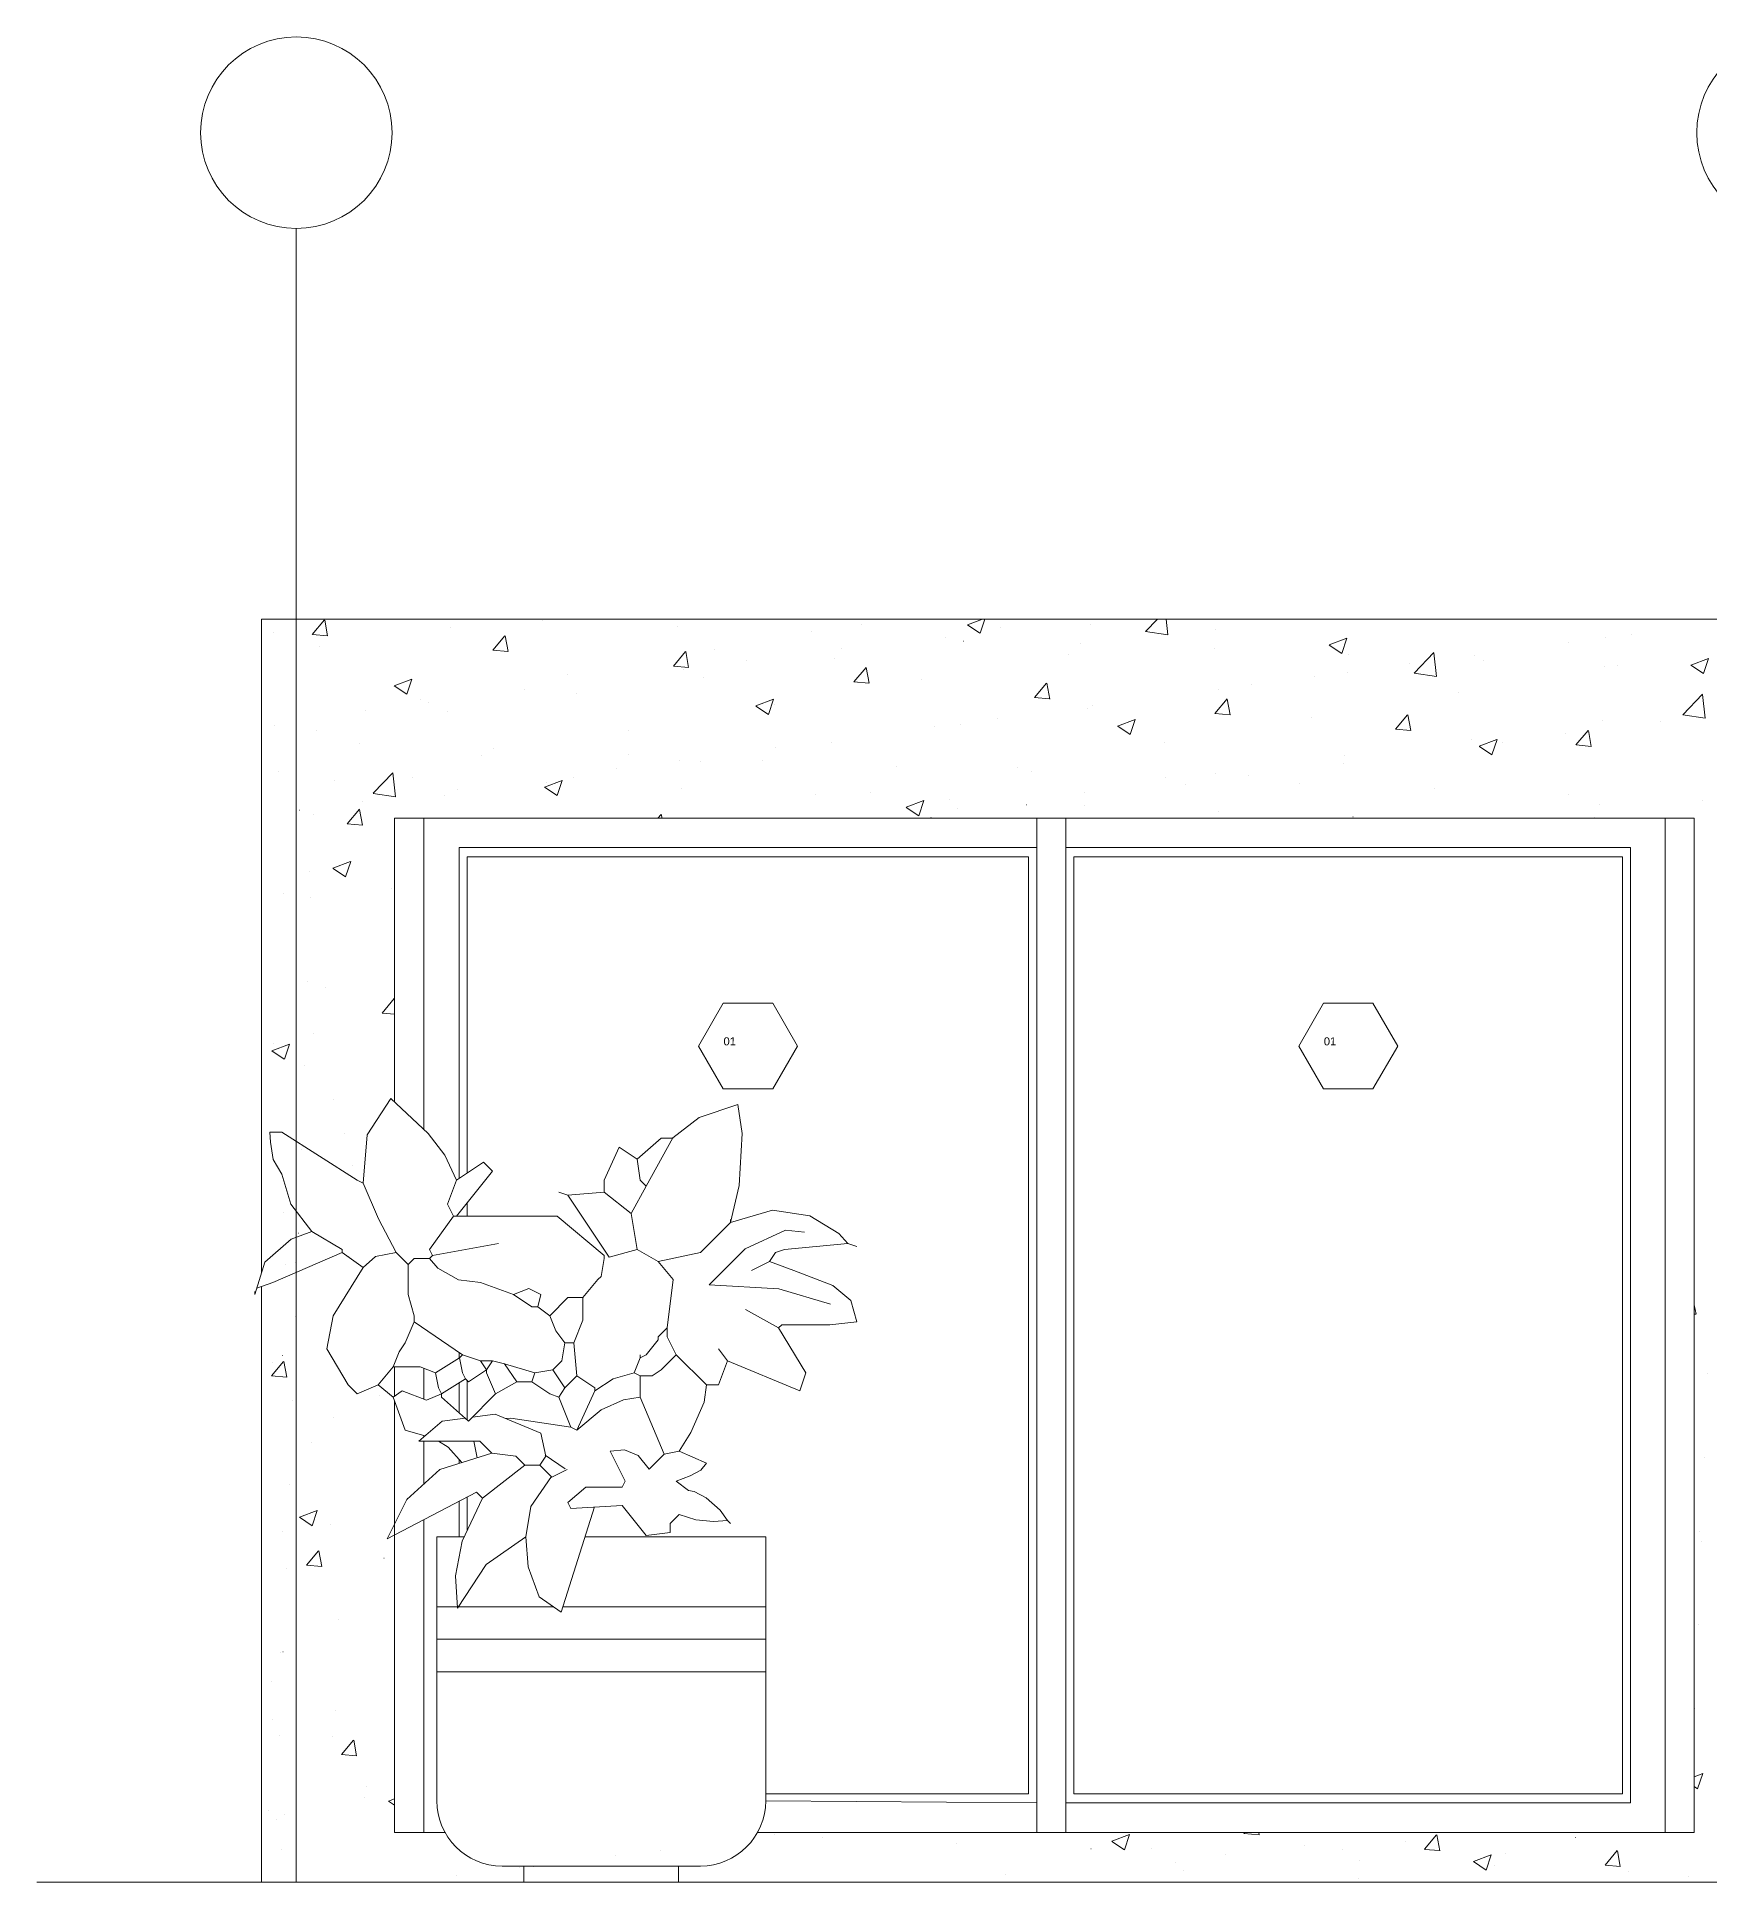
# Model space of a CAD drawing. Header units: centimetres. Extents: x -16179 to 12840, y -10704 to 3856.
# Drawn here: x 11525 to 11862.5, y -5198.5 to -4826.1 of the extents above; entities that cross this region are included whole.
import ezdxf

# ---------------------------------------------------------------- set-up
doc = ezdxf.new("R2010")
doc.units = ezdxf.units.CM
doc.header["$MEASUREMENT"] = 0
for name, color, linetype, lineweight in [('A-ANNO-SYMB_Num_Penna__3_Num_Penna__3_Num_Penna__3_Num_Penna__3_Num_Penna__3_Num_Penna__3_Num_Penna__3_Num_Penna__3_Num_Penna__3_Num_Penna__3', 3, 'Continuous', 18), ('A-ELEV-MBE1_Num_Penna__7_Num_Penna__7_Num_Penna__7_Num_Penna__7_Num_Penna__7_Num_Penna__7_Num_Penna__7_Num_Penna__7_Num_Penna__7_Num_Penna__7', 7, 'Continuous', 18), ('A-ELEV-PATT_Num_Penna__8_Num_Penna__8_Num_Penna__8_Num_Penna__8_Num_Penna__8_Num_Penna__8_Num_Penna__8_Num_Penna__8_Num_Penna__8_Num_Penna__8', 8, 'Continuous', 18), ('A-SECT-PATT_Num_Penna__8_Num_Penna__8_Num_Penna__8_Num_Penna__8_Num_Penna__8_Num_Penna__8_Num_Penna__8_Num_Penna__8_Num_Penna__8_Num_Penna__8', 8, 'Continuous', 18), ('AA - linee quote_Num_Penna__3_Num_Penna__3_Num_Penna__3_Num_Penna__3_Num_Penna__3_Num_Penna__3_Num_Penna__3_Num_Penna__3_Num_Penna__3_Num_Penna__3', 3, 'Continuous', 18), ('AA - pareti sezionate_Num_Penna__7_Num_Penna__7_Num_Penna__7_Num_Penna__7_Num_Penna__7_Num_Penna__7_Num_Penna__7_Num_Penna__7_Num_Penna__7_Num_Penna__7', 7, 'Continuous', 18), ('AA - serramenti e porte_Num_Penna__4_Num_Penna__4_Num_Penna__4_Num_Penna__4_Num_Penna__4_Num_Penna__4_Num_Penna__4_Num_Penna__4_Num_Penna__4_Num_Penna__4', 4, 'Continuous', 18), ('AA pareti non sezionate_Num_Penna__2_Num_Penna__2_Num_Penna__2_Num_Penna__2_Num_Penna__2_Num_Penna__2_Num_Penna__2_Num_Penna__2_Num_Penna__2_Num_Penna__2', 2, 'Continuous', 18), ('AA- arredo_Num_Penna__8_Num_Penna__8_Num_Penna__8_Num_Penna__8_Num_Penna__8_Num_Penna__8_Num_Penna__8_Num_Penna__8_Num_Penna__8_Num_Penna__8', 8, 'Continuous', 18), ('PROIEZIONI_Num_Penna__145_Num_Penna__145_Num_Penna__145_Num_Penna__145_Num_Penna__145_Num_Penna__145_Num_Penna__145_Num_Penna__145_Num_Penna__145_Num_Penna__145', 145, 'Continuous', 18), ('SIMBOLI FINESTRE_Num_Penna__3_Num_Penna__3_Num_Penna__3_Num_Penna__3_Num_Penna__3_Num_Penna__3_Num_Penna__3_Num_Penna__3_Num_Penna__3_Num_Penna__3', 3, 'Continuous', 18), ('VEGETAZIONE_Num_Penna__94_Num_Penna__94_Num_Penna__94_Num_Penna__94_Num_Penna__94_Num_Penna__94_Num_Penna__94_Num_Penna__94_Num_Penna__94_Num_Penna__94', 94, 'Continuous', 18)]:
    doc.layers.add(name, color=color, linetype=linetype, lineweight=lineweight)
doc.styles.add('GENERATED_STYLE_1', font='Arial.ttf')

msp = doc.modelspace()

# ---------------------------------------------------------------- linework, layer by layer
at = {"layer": 'A-ANNO-SYMB_Num_Penna__3_Num_Penna__3_Num_Penna__3_Num_Penna__3_Num_Penna__3_Num_Penna__3_Num_Penna__3_Num_Penna__3_Num_Penna__3_Num_Penna__3', "color": 3, "linetype": 'Continuous', "lineweight": 18}
for p, q in [((11570.33, -5178.54), (11570.34, -5178.54)), ((11524.97, -5198.49), (11524.98, -5198.49))]:
    msp.add_line(p, q, dxfattribs=at)
at = {"layer": 'A-ELEV-MBE1_Num_Penna__7_Num_Penna__7_Num_Penna__7_Num_Penna__7_Num_Penna__7_Num_Penna__7_Num_Penna__7_Num_Penna__7_Num_Penna__7_Num_Penna__7', "color": 7, "linetype": 'Continuous', "lineweight": 18}
msp.add_line((11570.33, -5078.28), (11570.33, -5198.48), dxfattribs=at)
at = {"layer": 'A-ELEV-PATT_Num_Penna__8_Num_Penna__8_Num_Penna__8_Num_Penna__8_Num_Penna__8_Num_Penna__8_Num_Penna__8_Num_Penna__8_Num_Penna__8_Num_Penna__8', "color": 8, "linetype": 'Continuous', "lineweight": 18}
for p, q in [((11580.56, -4946.66), (11583.01, -4943.75)), ((11583.65, -4946.94), (11583.06, -4943.76)), ((11608.44, -4945.3), (11608.45, -4945.3)), ((11627.08, -4943.83), (11627.09, -4943.83)), ((11654.2, -4944.97), (11654.21, -4944.97)), ((11691.37, -4944.63), (11691.37, -4944.63)), ((11712.78, -4944.72), (11715.81, -4943.55)), ((11712.79, -4944.73), (11715.32, -4946.43)), ((11715.33, -4946.43), (11716.29, -4943.55)), ((11719.44, -4945.22), (11719.45, -4945.22)), ((11737.69, -4944.74), (11737.7, -4944.74)), ((11748.74, -4946.06), (11751.15, -4943.55)), ((11753.26, -4946.77), (11752.89, -4943.55)), ((11762.79, -4945.62), (11762.79, -4945.62)), ((11572.65, -4946.27), (11572.65, -4946.27)), ((11580.57, -4946.67), (11583.61, -4946.94)), ((11582.06, -4949.1), (11582.06, -4949.1)), ((11617, -4949.85), (11619.45, -4946.93)), ((11620.09, -4950.13), (11619.5, -4946.95)), ((11681.32, -4946.12), (11681.33, -4946.12)), ((11687.36, -4949.44), (11687.37, -4949.44)), ((11708.44, -4947.26), (11708.44, -4947.26)), ((11712.03, -4947.99), (11712.04, -4947.99)), ((11735.56, -4948.41), (11735.56, -4948.41)), ((11748.75, -4946.07), (11753.27, -4946.77)), ((11762.67, -4949.55), (11762.68, -4949.55)), ((11785.79, -4948.78), (11789.35, -4947.42)), ((11785.8, -4948.8), (11788.33, -4950.5)), ((11788.33, -4950.5), (11789.36, -4947.43)), ((11834.16, -4948.39), (11834.16, -4948.39)), ((11841.59, -4947.2), (11841.59, -4947.2)), ((11846.88, -4946.72), (11846.88, -4946.72)), ((11617.01, -4949.86), (11620.05, -4950.12)), ((11653.44, -4953.04), (11655.89, -4950.12)), ((11653.45, -4953.05), (11656.48, -4953.31)), ((11656.52, -4953.32), (11655.94, -4950.14)), ((11661.74, -4949.72), (11661.74, -4949.72)), ((11668.12, -4951.97), (11668.13, -4951.97)), ((11685.95, -4951.57), (11685.96, -4951.57)), ((11689.88, -4956.23), (11692.32, -4953.31)), ((11733.16, -4950.7), (11733.17, -4950.7)), ((11789.79, -4950.7), (11789.8, -4950.7)), ((11802.08, -4952.61), (11802.08, -4952.61)), ((11802.96, -4954.46), (11806.92, -4950.34)), ((11807.48, -4955.18), (11806.92, -4950.35)), ((11815.2, -4951.01), (11815.21, -4951.01)), ((11816.91, -4951.85), (11816.92, -4951.85)), ((11841.44, -4953.22), (11841.45, -4953.22)), ((11844.03, -4952.99), (11844.03, -4952.99)), ((11858.79, -4952.85), (11862.35, -4951.49)), ((11858.81, -4952.87), (11861.33, -4954.57)), ((11861.34, -4954.57), (11862.37, -4951.5)), ((11597.09, -4957.03), (11600.65, -4955.67)), ((11599.64, -4958.75), (11600.67, -4955.68)), ((11632.11, -4954.8), (11632.12, -4954.8)), ((11655.4, -4953.65), (11655.41, -4953.65)), ((11659.57, -4955.38), (11659.57, -4955.38)), ((11689.88, -4956.23), (11692.92, -4956.5)), ((11692.96, -4956.51), (11692.37, -4953.32)), ((11703.54, -4955.79), (11703.54, -4955.79)), ((11726.31, -4959.42), (11728.76, -4956.5)), ((11729.4, -4959.7), (11728.81, -4956.51)), ((11770.12, -4956.82), (11770.12, -4956.82)), ((11782.84, -4955.15), (11782.84, -4955.15)), ((11789.54, -4954.27), (11789.55, -4954.27)), ((11802.97, -4954.48), (11807.49, -4955.18)), ((11597.11, -4957.04), (11599.63, -4958.75)), ((11602.49, -4959.89), (11602.49, -4959.89)), ((11604.08, -4960.4), (11604.09, -4960.4)), ((11623.32, -4957.87), (11623.33, -4957.87)), ((11633.91, -4958.63), (11633.91, -4958.63)), ((11670.1, -4961.1), (11673.66, -4959.73)), ((11672.64, -4962.82), (11673.67, -4959.75)), ((11726.32, -4959.42), (11729.36, -4959.69)), ((11762.75, -4962.6), (11765.2, -4959.68)), ((11763.46, -4957.84), (11763.46, -4957.84)), ((11765.83, -4962.88), (11765.25, -4959.7)), ((11811.82, -4958.31), (11811.82, -4958.31)), ((11857.18, -4962.87), (11861.13, -4958.75)), ((11861.7, -4963.59), (11861.13, -4958.76)), ((11591.36, -4962.08), (11591.37, -4962.08)), ((11607.82, -4962.21), (11607.83, -4962.21)), ((11670.11, -4961.11), (11672.64, -4962.82)), ((11673.91, -4960.87), (11673.92, -4960.87)), ((11718.8, -4963.58), (11718.8, -4963.58)), ((11737.07, -4961.65), (11737.08, -4961.65)), ((11738.04, -4961.04), (11738.04, -4961.04)), ((11743.1, -4965.17), (11746.66, -4963.8)), ((11745.65, -4966.89), (11746.68, -4963.82)), ((11762.76, -4962.61), (11765.79, -4962.87)), ((11782.19, -4963.39), (11782.2, -4963.39)), ((11799.19, -4965.79), (11801.63, -4962.87)), ((11802.27, -4966.07), (11801.68, -4962.89)), ((11840.97, -4964.12), (11840.97, -4964.12)), ((11852.75, -4964.22), (11852.76, -4964.22)), ((11857.19, -4962.89), (11861.7, -4963.59)), ((11572.86, -4964.97), (11572.87, -4964.97)), ((11581.44, -4966.02), (11581.44, -4966.02)), ((11644.29, -4965.96), (11644.29, -4965.96)), ((11706.08, -4965.25), (11706.08, -4965.25)), ((11711.42, -4964.9), (11711.42, -4964.9)), ((11743.12, -4965.18), (11745.64, -4966.89)), ((11799.19, -4965.8), (11802.23, -4966.06)), ((11814.58, -4967.92), (11814.59, -4967.92)), ((11816.11, -4969.24), (11819.67, -4967.87)), ((11818.66, -4970.95), (11819.69, -4967.89)), ((11833.51, -4966.75), (11833.52, -4966.75)), ((11835.62, -4968.98), (11838.07, -4966.06)), ((11838.71, -4969.26), (11838.12, -4966.08)), ((11590.07, -4968.64), (11590.08, -4968.64)), ((11614.66, -4971.04), (11614.67, -4971.04)), ((11617.19, -4969.78), (11617.2, -4969.78)), ((11644.31, -4970.93), (11644.31, -4970.93)), ((11674, -4969.48), (11674, -4969.48)), ((11685.33, -4968.48), (11685.34, -4968.48)), ((11752.57, -4968.48), (11752.57, -4968.48)), ((11788.92, -4971.18), (11788.93, -4971.18)), ((11816.12, -4969.25), (11818.65, -4970.95)), ((11820.8, -4968.43), (11820.8, -4968.43)), ((11835.63, -4968.98), (11838.67, -4969.25)), ((11573.67, -4974.32), (11573.67, -4974.32)), ((11592.83, -4978.72), (11596.79, -4974.6)), ((11597.35, -4979.44), (11596.79, -4974.61)), ((11600.78, -4975.46), (11600.79, -4975.46)), ((11633.29, -4975.54), (11633.29, -4975.54)), ((11642.04, -4973.68), (11642.05, -4973.68)), ((11654.76, -4972.01), (11654.76, -4972.01)), ((11658.95, -4972.29), (11658.95, -4972.29)), ((11671.43, -4972.08), (11671.43, -4972.08)), ((11698.55, -4973.22), (11698.55, -4973.22)), ((11722.94, -4973.56), (11722.94, -4973.56)), ((11725.66, -4974.37), (11725.67, -4974.37)), ((11752.78, -4975.51), (11752.79, -4975.51)), ((11762.84, -4974.75), (11762.85, -4974.75)), ((11769.47, -4975.18), (11769.48, -4975.18)), ((11788.71, -4972.65), (11788.72, -4972.65)), ((11585.03, -4976.13), (11585.04, -4976.13)), ((11592.84, -4978.74), (11597.36, -4979.44)), ((11607.21, -4979.12), (11607.21, -4979.12)), ((11609.96, -4977.91), (11609.96, -4977.91)), ((11627.42, -4977.48), (11630.97, -4976.12)), ((11627.43, -4977.5), (11629.95, -4979.2)), ((11627.9, -4976.61), (11627.91, -4976.61)), ((11629.96, -4979.2), (11630.99, -4976.13)), ((11655.02, -4977.75), (11655.03, -4977.75)), ((11736.46, -4978.56), (11736.46, -4978.56)), ((11756.76, -4976.86), (11756.76, -4976.86)), ((11779.9, -4976.66), (11779.91, -4976.66)), ((11807.02, -4977.8), (11807.02, -4977.8)), ((11834.14, -4978.95), (11834.14, -4978.95)), ((11578, -4982.11), (11578.01, -4982.11)), ((11580.82, -4982.93), (11580.83, -4982.93)), ((11587.61, -4984.88), (11590.06, -4981.96)), ((11590.7, -4985.15), (11590.11, -4981.97)), ((11590.72, -4980.44), (11590.72, -4980.44)), ((11650.28, -4983.77), (11651, -4983.01)), ((11651.09, -4983.77), (11651.01, -4983.02)), ((11700.42, -4981.55), (11703.98, -4980.19)), ((11700.43, -4981.57), (11702.96, -4983.27)), ((11702.97, -4983.27), (11704, -4980.2)), ((11709.26, -4980.05), (11709.26, -4980.05)), ((11710.8, -4981.81), (11710.8, -4981.81)), ((11724.67, -4981.08), (11724.68, -4981.08)), ((11736.37, -4981.19), (11736.38, -4981.19)), ((11763.49, -4982.34), (11763.5, -4982.34)), ((11840.35, -4981.03), (11840.36, -4981.03)), ((11861.25, -4980.1), (11861.26, -4980.1)), ((11587.62, -4984.88), (11590.66, -4985.15)), ((11663.69, -4983.74), (11663.69, -4983.74)), ((11705.43, -4983.61), (11705.44, -4983.61)), ((11790.61, -4983.48), (11790.62, -4983.48)), ((11839.35, -4983.53), (11839.35, -4983.53)), ((11584.73, -4993.87), (11588.29, -4992.5)), ((11584.74, -4993.88), (11587.27, -4995.59)), ((11587.28, -4995.59), (11588.31, -4992.52)), ((11579.97, -4994.46), (11579.97, -4994.46)), ((11596.59, -4997.94), (11596.6, -4997.94)), ((11574.81, -4998.99), (11574.82, -4998.99)), ((11577.35, -5000.48), (11577.36, -5000.48)), ((11580.2, -4999.84), (11580.21, -4999.84)), ((11579.59, -5016.75), (11579.59, -5016.75)), ((11583.23, -5017.98), (11583.23, -5017.98)), ((11580.79, -5027.24), (11580.79, -5027.24)), ((11572.37, -5030.71), (11575.93, -5029.34)), ((11572.38, -5030.72), (11574.91, -5032.42)), ((11572.71, -5029.3), (11572.72, -5029.3)), ((11574.92, -5032.42), (11575.95, -5029.35)), ((11578.97, -5033.66), (11578.97, -5033.66)), ((11584.89, -5040.46), (11584.89, -5040.46)), ((11578.35, -5050.57), (11578.36, -5050.57)), ((11577.73, -5067.48), (11577.74, -5067.48)), ((11577.19, -5073.35), (11577.2, -5073.35)), ((11859.85, -5083.89), (11859.49, -5081.95)), ((11577.11, -5084.39), (11577.12, -5084.39)), ((11859.49, -5083.86), (11859.81, -5083.88)), ((11572.32, -5096.32), (11574.77, -5093.4)), ((11572.56, -5093.63), (11572.57, -5093.63)), ((11574.57, -5092.23), (11574.58, -5092.23)), ((11575.41, -5096.6), (11574.82, -5093.42)), ((11572.33, -5096.33), (11575.37, -5096.59)), ((11862.11, -5095.83), (11862.11, -5095.83)), ((11576.5, -5101.3), (11576.5, -5101.3)), ((11584.74, -5104.78), (11584.74, -5104.78)), ((11580.45, -5109.73), (11580.45, -5109.73)), ((11861.49, -5112.74), (11861.5, -5112.74)), ((11575.88, -5118.22), (11575.88, -5118.22)), ((11577.97, -5124.84), (11581.53, -5123.47)), ((11580.52, -5126.55), (11581.55, -5123.48)), ((11574.51, -5127.65), (11574.52, -5127.65)), ((11577.99, -5124.85), (11580.51, -5126.55)), ((11584.31, -5126.27), (11584.32, -5126.27)), ((11860.56, -5127.68), (11860.56, -5127.68)), ((11579.37, -5134.53), (11581.82, -5131.61)), ((11582.46, -5134.81), (11581.87, -5131.63)), ((11860.87, -5129.65), (11860.88, -5129.65)), ((11575.26, -5135.13), (11575.27, -5135.13)), ((11579.38, -5134.54), (11582.42, -5134.8)), ((11595.02, -5133.1), (11595.03, -5133.1)), ((11585.8, -5145.58), (11585.81, -5145.58)), ((11860.26, -5146.56), (11860.26, -5146.56)), ((11574.21, -5152.09), (11574.21, -5152.09)), ((11574.64, -5152.04), (11574.65, -5152.04)), ((11572.41, -5157.96), (11572.42, -5157.96)), ((11585.16, -5163.94), (11585.16, -5163.94)), ((11859.64, -5163.47), (11859.64, -5163.47)), ((11572.44, -5165.61), (11572.45, -5165.61)), ((11574.03, -5168.95), (11574.03, -5168.95)), ((11584.59, -5169.11), (11584.59, -5169.11)), ((11586.42, -5172.74), (11588.87, -5169.83)), ((11586.43, -5172.75), (11589.46, -5173.02)), ((11589.5, -5173.02), (11588.92, -5169.84)), ((11859.49, -5177.23), (11861.2, -5176.58)), ((11860.18, -5179.66), (11861.21, -5176.59)), ((11591.43, -5179.2), (11591.44, -5179.2)), ((11859.49, -5179.2), (11860.18, -5179.66)), ((11571.79, -5183.97), (11571.8, -5183.97)), ((11591.03, -5181.44), (11591.04, -5181.44)), ((11595.94, -5182.13), (11597.17, -5181.65)), ((11595.95, -5182.14), (11597.17, -5182.96)), ((11573.41, -5185.86), (11573.41, -5185.86)), ((11575.02, -5184.88), (11575.03, -5184.88)), ((11683.5, -5189.46), (11683.5, -5189.46)), ((11710.62, -5190.61), (11710.62, -5190.61)), ((11741.95, -5190.26), (11745.51, -5188.9)), ((11741.96, -5190.28), (11744.49, -5191.98)), ((11744.49, -5191.98), (11745.52, -5188.91)), ((11768.6, -5188.68), (11768.77, -5188.48)), ((11768.61, -5188.69), (11771.65, -5188.95)), ((11771.69, -5188.96), (11771.6, -5188.48)), ((11780.89, -5191.02), (11780.9, -5191.02)), ((11801.22, -5190.32), (11801.23, -5190.32)), ((11805.04, -5191.87), (11807.49, -5188.95)), ((11808.12, -5192.15), (11807.54, -5188.97)), ((11835.49, -5189.51), (11835.5, -5189.51)), ((11574.36, -5191.97), (11574.37, -5191.97)), ((11737.73, -5191.75), (11737.74, -5191.75)), ((11750.02, -5191.77), (11750.02, -5191.77)), ((11754.81, -5194.6), (11754.82, -5194.6)), ((11764.85, -5192.9), (11764.86, -5192.9)), ((11788.51, -5192), (11788.51, -5192)), ((11791.97, -5194.04), (11791.97, -5194.04)), ((11805.05, -5191.88), (11808.09, -5192.14)), ((11814.96, -5194.33), (11818.51, -5192.97)), ((11814.97, -5194.34), (11817.49, -5196.05)), ((11817.5, -5196.05), (11818.53, -5192.98)), ((11819.09, -5195.19), (11819.09, -5195.19)), ((11821.44, -5192.76), (11821.45, -5192.76)), ((11841.48, -5195.06), (11843.93, -5192.14)), ((11841.49, -5195.06), (11844.52, -5195.33)), ((11844.56, -5195.34), (11843.97, -5192.16)), ((11609.75, -5197.25), (11609.76, -5197.25)), ((11720.39, -5196.86), (11720.4, -5196.86)), ((11728.43, -5198.41), (11728.43, -5198.41)), ((11756.42, -5196.22), (11756.43, -5196.22)), ((11791.82, -5197.84), (11791.82, -5197.84)), ((11846.21, -5196.33), (11846.21, -5196.33)), ((11858.4, -5197.29), (11858.41, -5197.29))]:
    msp.add_line(p, q, dxfattribs=at)
at = {"layer": 'A-SECT-PATT_Num_Penna__8_Num_Penna__8_Num_Penna__8_Num_Penna__8_Num_Penna__8_Num_Penna__8_Num_Penna__8_Num_Penna__8_Num_Penna__8_Num_Penna__8', "color": 8, "linetype": 'Continuous', "lineweight": 18}
for p, q in [((11570.33, -4943.55), (11570.33, -5075.51)), ((11570.33, -5078.28), (11570.33, -5198.48))]:
    msp.add_line(p, q, dxfattribs=at)
at = {"layer": 'AA - linee quote_Num_Penna__3_Num_Penna__3_Num_Penna__3_Num_Penna__3_Num_Penna__3_Num_Penna__3_Num_Penna__3_Num_Penna__3_Num_Penna__3_Num_Penna__3', "color": 3, "linetype": 'Continuous', "lineweight": 18}
msp.add_line((11577.33, -5198.48), (11577.33, -4864.71), dxfattribs=at)
for centre in [(11577.33, -4845.39), (11879.33, -4845.39)]:
    msp.add_circle(centre, 19.33, dxfattribs=at)
at = {"layer": 'AA - pareti sezionate_Num_Penna__7_Num_Penna__7_Num_Penna__7_Num_Penna__7_Num_Penna__7_Num_Penna__7_Num_Penna__7_Num_Penna__7_Num_Penna__7_Num_Penna__7', "color": 7, "linetype": 'Continuous', "lineweight": 18}
msp.add_line((12793.57, -5198.48), (11524.97, -5198.48), dxfattribs=at)
at = {"layer": 'AA - serramenti e porte_Num_Penna__4_Num_Penna__4_Num_Penna__4_Num_Penna__4_Num_Penna__4_Num_Penna__4_Num_Penna__4_Num_Penna__4_Num_Penna__4_Num_Penna__4', "color": 4, "linetype": 'Continuous', "lineweight": 18}
for p, q in [((11682.14, -4978.9), (11682.14, -4978.9)), ((11693.31, -4978.65), (11693.32, -4978.65)), ((11726.77, -4983.77), (11597.17, -4983.77)), ((11597.17, -4983.77), (11597.17, -5041.07)), ((11603.04, -5046.54), (11603.04, -4983.77)), ((11726.77, -5188.48), (11726.77, -4983.77)), ((11726.77, -4983.77), (11732.64, -4983.77)), ((11732.64, -5188.48), (11732.64, -4983.77)), ((11859.49, -4983.77), (11732.64, -4983.77)), ((11853.62, -5188.48), (11853.62, -4983.77)), ((11859.49, -4983.77), (11859.49, -5188.48)), ((11610.19, -4989.66), (11610.19, -5056.47)), ((11726.77, -4989.66), (11610.19, -4989.66)), ((11846.66, -4989.66), (11732.64, -4989.66)), ((11846.66, -5182.46), (11846.66, -4989.66)), ((11725.14, -4991.57), (11611.82, -4991.57)), ((11611.82, -4991.57), (11611.82, -5055.38)), ((11725.14, -5180.68), (11725.14, -4991.57)), ((11734.28, -5180.68), (11734.28, -4991.57)), ((11845.03, -4991.57), (11734.28, -4991.57)), ((11845.03, -5180.68), (11845.03, -4991.57)), ((11845.03, -4991.57), (11845.03, -5180.68)), ((11594.66, -5023.09), (11597.11, -5020.17)), ((11597.17, -5020.22), (11597.16, -5020.18)), ((11594.67, -5023.09), (11597.17, -5023.31)), ((11611.82, -5061.41), (11611.82, -5064.11)), ((11597.17, -5094.5), (11597.17, -5100.4)), ((11603.04, -5100.98), (11603.04, -5094.77)), ((11610.19, -5097.74), (11610.19, -5103.76)), ((11611.82, -5097.28), (11611.82, -5105.21)), ((11597.17, -5101.34), (11597.17, -5188.48)), ((11603.04, -5108.63), (11603.04, -5108.37)), ((11603.04, -5118.22), (11603.04, -5109.46)), ((11610.19, -5113.19), (11610.19, -5114)), ((11611.82, -5120.78), (11611.82, -5127.52)), ((11610.19, -5121.63), (11610.19, -5128.77)), ((11603.04, -5188.48), (11603.04, -5125.35)), ((11725.14, -5180.68), (11672.07, -5180.68)), ((11672.07, -5182.09), (11726.77, -5182.46)), ((11732.64, -5182.46), (11846.66, -5182.46)), ((11845.03, -5180.68), (11734.28, -5180.68)), ((11597.17, -5188.48), (11607.35, -5188.48)), ((11670.41, -5188.48), (11859.49, -5188.48))]:
    msp.add_line(p, q, dxfattribs=at)
at = {"layer": 'AA pareti non sezionate_Num_Penna__2_Num_Penna__2_Num_Penna__2_Num_Penna__2_Num_Penna__2_Num_Penna__2_Num_Penna__2_Num_Penna__2_Num_Penna__2_Num_Penna__2', "color": 2, "linetype": 'Continuous', "lineweight": 18}
msp.add_line((11570.33, -4943.55), (12786.07, -4943.55), dxfattribs=at)
at = {"layer": 'AA- arredo_Num_Penna__8_Num_Penna__8_Num_Penna__8_Num_Penna__8_Num_Penna__8_Num_Penna__8_Num_Penna__8_Num_Penna__8_Num_Penna__8_Num_Penna__8', "color": 8, "linetype": 'Continuous', "lineweight": 18}
for p, q in [((11591.65, -5047.66), (11596.4, -5040.35)), ((11596.4, -5040.35), (11603.93, -5047.37)), ((11658.64, -5044.16), (11666.45, -5041.52)), ((11666.45, -5041.52), (11667.29, -5047.37)), ((11653.33, -5048.25), (11658.64, -5044.16)), ((11572.12, -5049.13), (11571.97, -5047.1)), ((11571.97, -5047.1), (11574.41, -5047.1)), ((11572.68, -5052.63), (11572.12, -5049.13)), ((11574.41, -5047.1), (11589.6, -5056.82)), ((11587.09, -5047.39), (11587.09, -5047.39)), ((11590.82, -5057.43), (11591.65, -5047.66)), ((11603.93, -5047.37), (11607.28, -5051.76)), ((11639.44, -5056.82), (11642.48, -5050.13)), ((11642.48, -5050.13), (11646.12, -5052.57)), ((11646.12, -5052.57), (11650.99, -5048.31)), ((11647.95, -5058.04), (11653.33, -5048.25)), ((11650.99, -5048.31), (11653.42, -5048.31)), ((11667.29, -5047.37), (11666.73, -5057.9)), ((11574.41, -5055.6), (11572.68, -5052.63)), ((11588.58, -5053.83), (11588.59, -5053.83)), ((11607.28, -5051.76), (11609.66, -5056.82)), ((11609.66, -5056.82), (11615.13, -5053.17)), ((11615.13, -5053.17), (11616.95, -5055)), ((11646.12, -5052.57), (11646.73, -5056.82)), ((11576.23, -5061.68), (11574.41, -5055.6)), ((11589.6, -5056.82), (11590.82, -5057.43)), ((11590.82, -5057.43), (11593.89, -5064.62)), ((11607.83, -5061.68), (11609.66, -5056.82)), ((11616.95, -5055), (11609.66, -5064.11)), ((11639.44, -5059.25), (11639.44, -5056.82)), ((11646.73, -5056.82), (11647.95, -5058.04)), ((11630.32, -5059.25), (11632.14, -5059.86)), ((11632.14, -5059.86), (11639.44, -5059.25)), ((11640.47, -5072.34), (11632.14, -5059.86)), ((11644.91, -5063.51), (11639.44, -5059.25)), ((11647.95, -5058.04), (11644.91, -5063.51)), ((11666.73, -5057.9), (11664.96, -5065.33)), ((11574.66, -5063.32), (11574.67, -5063.32)), ((11580.48, -5067.15), (11576.23, -5061.68)), ((11593.89, -5064.62), (11597.5, -5071.41)), ((11609.05, -5064.11), (11604.19, -5070.8)), ((11609.05, -5064.11), (11607.83, -5061.68)), ((11609.66, -5064.11), (11609.05, -5064.11)), ((11629.95, -5064.11), (11610.26, -5064.11)), ((11639.44, -5072.01), (11629.95, -5064.11)), ((11644.91, -5063.51), (11646.12, -5070.8)), ((11664.96, -5065.33), (11673.47, -5062.9)), ((11664.96, -5064.72), (11664.96, -5065.33)), ((11673.47, -5062.9), (11680.96, -5064.04)), ((11680.96, -5064.04), (11686.82, -5067.55)), ((11571, -5073.39), (11576.3, -5068.72)), ((11576.3, -5068.72), (11580.48, -5067.15)), ((11580.48, -5067.15), (11586.56, -5070.8)), ((11664.96, -5065.33), (11658.89, -5071.41)), ((11667.94, -5070.69), (11676.1, -5066.93)), ((11676.1, -5066.93), (11679.93, -5067.32)), ((11686.82, -5067.55), (11688.67, -5069.58)), ((11586.56, -5071.41), (11572.58, -5077.48)), ((11586.56, -5070.8), (11586.56, -5071.41)), ((11586.56, -5071.41), (11590.82, -5074.45)), ((11587.94, -5072.19), (11587.94, -5072.19)), ((11593.33, -5072.22), (11590.82, -5074.45)), ((11597.5, -5071.41), (11593.33, -5072.22)), ((11599.93, -5073.84), (11597.5, -5071.41)), ((11604.19, -5070.8), (11604.79, -5072.01)), ((11604.79, -5072.01), (11604.19, -5072.62)), ((11604.79, -5072.01), (11618.17, -5069.58)), ((11639.44, -5072.62), (11639.44, -5072.01)), ((11646.12, -5070.8), (11640.47, -5072.34)), ((11650.38, -5073.23), (11646.12, -5070.8)), ((11658.89, -5071.41), (11650.38, -5073.23)), ((11660.64, -5077.94), (11667.94, -5070.69)), ((11672.86, -5073.23), (11674.08, -5071.41)), ((11674.08, -5071.41), (11675.9, -5070.8)), ((11675.9, -5070.8), (11688.67, -5069.58)), ((11688.67, -5069.58), (11690.49, -5070.19)), ((11568.94, -5079.92), (11571, -5073.39)), ((11575.22, -5073.86), (11575.23, -5073.86)), ((11590.82, -5074.45), (11584.74, -5084.17)), ((11601.15, -5072.62), (11599.93, -5073.84)), ((11599.93, -5073.84), (11599.93, -5079.92)), ((11604.19, -5072.62), (11601.15, -5072.62)), ((11604.19, -5072.62), (11605.89, -5074.56)), ((11605.89, -5074.56), (11610.07, -5076.9)), ((11639.44, -5072.62), (11638.83, -5076.27)), ((11650.38, -5073.23), (11653.42, -5076.88)), ((11669.22, -5075.05), (11672.86, -5073.23)), ((11677.73, -5075.05), (11672.86, -5073.23)), ((11685.63, -5078.09), (11677.73, -5075.05)), ((11572.58, -5077.48), (11569.34, -5078.64)), ((11599.93, -5079.92), (11601.15, -5084.17)), ((11610.07, -5076.9), (11614.52, -5077.48)), ((11614.52, -5077.48), (11621.2, -5079.92)), ((11621.2, -5079.92), (11624.24, -5078.7)), ((11624.85, -5082.35), (11621.2, -5079.92)), ((11624.24, -5078.7), (11626.67, -5079.92)), ((11626.67, -5079.92), (11626.07, -5082.35)), ((11638.22, -5076.88), (11635.18, -5080.52)), ((11638.83, -5076.27), (11638.22, -5076.88)), ((11653.42, -5076.88), (11652.2, -5086.6)), ((11674.74, -5078.72), (11660.64, -5077.94)), ((11685.12, -5081.83), (11674.74, -5078.72)), ((11689.27, -5081.13), (11685.63, -5078.09)), ((11626.07, -5082.35), (11624.85, -5082.35)), ((11626.07, -5082.35), (11628.5, -5084.17)), ((11628.5, -5084.17), (11632.14, -5080.52)), ((11632.14, -5080.52), (11635.18, -5080.52)), ((11635.18, -5080.52), (11635.19, -5085.09)), ((11674.69, -5086.6), (11668, -5082.95)), ((11690.49, -5085.39), (11689.27, -5081.13)), ((11584.74, -5084.17), (11583.52, -5090.86)), ((11599.32, -5089.64), (11601.15, -5085.39)), ((11601.15, -5084.17), (11601.15, -5085.39)), ((11601.15, -5085.39), (11610.87, -5092.07)), ((11628.5, -5084.17), (11629.71, -5087.21)), ((11629.71, -5087.21), (11631.54, -5089.64)), ((11635.19, -5085.09), (11633.36, -5089.64)), ((11652.2, -5086.6), (11650.38, -5088.42)), ((11652.2, -5086.6), (11652.2, -5088.42)), ((11674.69, -5086.6), (11675.3, -5085.99)), ((11680.16, -5095.72), (11674.69, -5086.6)), ((11675.3, -5085.99), (11685.02, -5085.99)), ((11685.02, -5085.99), (11690.49, -5085.39)), ((11583.52, -5090.86), (11587.78, -5098.15)), ((11598.11, -5091.46), (11599.32, -5089.64)), ((11631.54, -5089.64), (11630.93, -5093.29)), ((11631.54, -5089.64), (11633.36, -5089.64)), ((11633.36, -5089.64), (11633.97, -5096.33)), ((11650.38, -5089.03), (11647.95, -5092.07)), ((11650.38, -5088.42), (11650.38, -5089.03)), ((11652.2, -5088.42), (11654.02, -5092.07)), ((11662.53, -5090.86), (11664.36, -5093.29)), ((11593.85, -5098.15), (11596.89, -5094.5)), ((11596.89, -5094.5), (11598.11, -5091.46)), ((11602.36, -5094.5), (11596.89, -5094.5)), ((11605.4, -5095.72), (11602.36, -5094.5)), ((11610.26, -5092.68), (11605.4, -5095.72)), ((11610.19, -5091.6), (11610.19, -5092.73)), ((11610.87, -5092.07), (11610.26, -5092.68)), ((11610.26, -5092.68), (11610.87, -5095.72)), ((11614.52, -5093.29), (11610.87, -5092.07)), ((11614.52, -5093.29), (11616.95, -5093.29)), ((11615.73, -5095.11), (11614.52, -5093.29)), ((11615.73, -5095.11), (11616.95, -5093.29)), ((11616.95, -5093.29), (11619.38, -5093.89)), ((11619.38, -5093.89), (11621.81, -5097.54)), ((11625.46, -5095.72), (11619.38, -5093.89)), ((11630.93, -5093.29), (11629.11, -5095.11)), ((11645.52, -5095.72), (11646.73, -5092.68)), ((11647.95, -5092.07), (11646.73, -5092.68)), ((11646.73, -5092.68), (11646.73, -5092.07)), ((11654.02, -5092.07), (11650.99, -5095.11)), ((11660.1, -5098.15), (11654.02, -5092.07)), ((11664.36, -5093.29), (11662.53, -5098.15)), ((11664.36, -5093.29), (11678.94, -5099.36)), ((11587.78, -5098.15), (11589.6, -5099.97)), ((11589.6, -5099.97), (11593.85, -5098.15)), ((11596.89, -5100.58), (11593.85, -5098.15)), ((11606.01, -5098.76), (11605.4, -5095.72)), ((11611.48, -5096.93), (11606.62, -5099.97)), ((11610.87, -5095.72), (11611.48, -5096.93)), ((11611.48, -5096.93), (11612.09, -5097.54)), ((11612.09, -5097.54), (11615.73, -5095.11)), ((11615.73, -5095.72), (11615.73, -5095.11)), ((11617.56, -5099.97), (11615.73, -5095.72)), ((11621.81, -5097.54), (11617.56, -5099.97)), ((11621.81, -5097.54), (11624.85, -5097.54)), ((11624.85, -5097.54), (11625.46, -5095.72)), ((11628.5, -5099.97), (11624.85, -5097.54)), ((11629.11, -5095.11), (11625.46, -5095.72)), ((11629.11, -5095.11), (11631.54, -5098.76)), ((11631.54, -5098.76), (11633.97, -5096.33)), ((11633.97, -5096.33), (11637.61, -5098.76)), ((11637.61, -5099.36), (11641.26, -5096.93)), ((11641.26, -5096.93), (11645.52, -5095.72)), ((11646.73, -5096.33), (11645.52, -5095.72)), ((11646.73, -5100.58), (11646.73, -5096.33)), ((11649.16, -5096.33), (11646.73, -5096.33)), ((11650.99, -5095.11), (11649.16, -5096.33)), ((11659.64, -5101.64), (11660.1, -5098.15)), ((11662.53, -5098.15), (11660.1, -5098.15)), ((11678.94, -5099.36), (11680.16, -5095.72)), ((11594.2, -5100.31), (11594.21, -5100.31)), ((11598.72, -5099.36), (11596.89, -5100.58)), ((11599.32, -5107.27), (11596.89, -5100.58)), ((11603.58, -5101.19), (11598.72, -5099.36)), ((11606.62, -5099.97), (11603.58, -5101.19)), ((11606.62, -5099.97), (11606.01, -5098.76)), ((11606.62, -5100.58), (11606.62, -5099.97)), ((11612.09, -5105.44), (11606.62, -5100.58)), ((11617.56, -5099.97), (11612.09, -5105.44)), ((11630.32, -5100.58), (11628.5, -5099.97)), ((11631.54, -5098.76), (11630.32, -5100.58)), ((11630.32, -5100.58), (11632.75, -5106.66)), ((11637.61, -5099.36), (11633.97, -5107.27)), ((11637.61, -5098.76), (11637.61, -5099.36)), ((11638.88, -5103.16), (11643.34, -5101.17)), ((11643.34, -5101.17), (11646.73, -5100.58)), ((11651.59, -5112.13), (11646.73, -5100.58)), ((11656.96, -5107.72), (11659.64, -5101.64)), ((11606.77, -5105.44), (11602.08, -5109.46)), ((11611.4, -5104.83), (11606.77, -5105.44)), ((11617.46, -5104.04), (11612.89, -5104.64)), ((11626.69, -5107.91), (11617.46, -5104.04)), ((11620.6, -5104.83), (11619.56, -5104.92)), ((11632.75, -5106.66), (11620.6, -5104.83)), ((11633.97, -5107.27), (11638.88, -5103.16)), ((11603.27, -5108.44), (11599.32, -5107.27)), ((11602.06, -5109.46), (11614.34, -5109.46)), ((11607.98, -5110.72), (11606.04, -5109.46)), ((11613.13, -5109.46), (11613.81, -5112.84)), ((11614.34, -5109.46), (11616.77, -5111.89)), ((11627.71, -5112.5), (11626.69, -5107.91)), ((11632.75, -5106.66), (11633.97, -5107.27)), ((11654.63, -5111.52), (11656.96, -5107.72)), ((11616.77, -5111.89), (11606.32, -5115.24)), ((11610.75, -5113.82), (11607.98, -5110.72)), ((11621.63, -5112.5), (11616.77, -5111.89)), ((11623.45, -5114.32), (11621.63, -5112.5)), ((11626.49, -5114.32), (11627.71, -5112.5)), ((11631.61, -5115.1), (11627.59, -5112.29)), ((11643.57, -5111.23), (11640.65, -5111.52)), ((11640.65, -5111.52), (11643.69, -5117.6)), ((11646.36, -5112.4), (11643.57, -5111.23)), ((11648.55, -5115.17), (11646.36, -5112.4)), ((11651.59, -5112.13), (11648.55, -5115.17)), ((11654.63, -5111.52), (11651.59, -5112.13)), ((11660.1, -5113.95), (11654.63, -5111.52)), ((11606.32, -5115.24), (11599.64, -5121.3)), ((11623.45, -5114.32), (11614.94, -5121.01)), ((11626.49, -5114.32), (11623.45, -5114.32)), ((11628.82, -5116.62), (11624.69, -5122.7)), ((11628.92, -5116.75), (11626.49, -5114.32)), ((11632.01, -5115.2), (11628.92, -5116.75)), ((11654.02, -5117.6), (11656.85, -5116.49)), ((11656.85, -5116.49), (11658.97, -5115.32)), ((11658.97, -5115.32), (11660.1, -5113.95)), ((11595.66, -5129.19), (11613.73, -5119.79)), ((11613.73, -5119.79), (11614.94, -5121.01)), ((11635.79, -5118.81), (11632.14, -5121.85)), ((11643.08, -5118.81), (11635.79, -5118.81)), ((11643.69, -5117.6), (11643.08, -5118.81)), ((11656.46, -5119.42), (11654.02, -5117.6)), ((11657.63, -5119.65), (11656.46, -5119.42)), ((11660.09, -5120.94), (11657.63, -5119.65)), ((11599.75, -5121.01), (11595.66, -5129.19)), ((11614.94, -5121.01), (11610.78, -5129.7)), ((11624.69, -5122.7), (11623.69, -5128.77)), ((11630.81, -5144), (11637.55, -5122.78)), ((11632.14, -5121.85), (11632.75, -5123.07)), ((11632.75, -5123.07), (11643.08, -5122.46)), ((11643.08, -5122.46), (11647.95, -5128.54)), ((11652.81, -5126.11), (11654.63, -5124.28)), ((11654.63, -5124.28), (11657.97, -5125.38)), ((11662.88, -5123.39), (11660.09, -5120.94)), ((11664.36, -5125.5), (11662.88, -5123.39)), ((11647.95, -5128.54), (11652.81, -5127.93)), ((11652.81, -5127.93), (11652.81, -5126.11)), ((11657.97, -5125.38), (11661.54, -5125.73)), ((11661.54, -5125.73), (11664.36, -5125.5)), ((11664.96, -5126.11), (11664.36, -5125.5)), ((11611.22, -5128.77), (11605.69, -5128.77)), ((11605.69, -5128.77), (11605.69, -5182.09)), ((11610.78, -5129.7), (11609.44, -5136.7)), ((11615.68, -5134.36), (11623.69, -5128.77)), ((11623.69, -5128.77), (11624.14, -5134.83)), ((11672.07, -5128.77), (11635.65, -5128.77)), ((11672.07, -5128.77), (11671.08, -5128.77)), ((11672.07, -5182.09), (11672.07, -5128.77)), ((11609.89, -5143.23), (11615.68, -5134.36)), ((11624.14, -5134.83), (11626.36, -5140.9)), ((11609.44, -5136.7), (11609.89, -5143.23)), ((11605.69, -5142.91), (11609.86, -5142.91)), ((11610.1, -5142.91), (11629.24, -5142.91)), ((11626.36, -5140.9), (11630.81, -5144)), ((11631.15, -5142.91), (11672.07, -5142.91)), ((11605.69, -5149.47), (11672.07, -5149.47)), ((11605.69, -5156.02), (11672.07, -5156.02)), ((11673.79, -5188.82), (11673.8, -5188.82)), ((11618.86, -5195.26), (11658.9, -5195.26)), ((11618.86, -5195.26), (11658.9, -5195.26)), ((11654.5, -5195.26), (11623.26, -5195.26)), ((11623.26, -5195.26), (11623.26, -5198.48)), ((11625.26, -5195.38), (11625.26, -5195.38)), ((11641.71, -5193.05), (11641.71, -5193.05)), ((11650.92, -5192.13), (11650.92, -5192.13)), ((11654.5, -5198.48), (11654.5, -5195.26)), ((11622.47, -5195.58), (11622.47, -5195.58))]:
    msp.add_line(p, q, dxfattribs=at)
for centre, start, end in [((11618.86, -5182.09), 180, 270), ((11658.9, -5182.09), 270, 0)]:
    msp.add_arc(centre, 13.17, start, end, dxfattribs=at)
at = {"layer": 'PROIEZIONI_Num_Penna__145_Num_Penna__145_Num_Penna__145_Num_Penna__145_Num_Penna__145_Num_Penna__145_Num_Penna__145_Num_Penna__145_Num_Penna__145_Num_Penna__145', "color": 145, "linetype": 'Continuous', "lineweight": 18}
msp.add_line((11623.26, -5198.48), (11654.5, -5198.48), dxfattribs=at)
at = {"layer": 'SIMBOLI FINESTRE_Num_Penna__3_Num_Penna__3_Num_Penna__3_Num_Penna__3_Num_Penna__3_Num_Penna__3_Num_Penna__3_Num_Penna__3_Num_Penna__3_Num_Penna__3', "color": 3, "linetype": 'Continuous', "lineweight": 18}
for p, q in [((11663.48, -5021.08), (11658.48, -5029.74)), ((11673.48, -5021.08), (11663.48, -5021.08)), ((11678.48, -5029.74), (11673.48, -5021.08)), ((11784.65, -5021.08), (11779.65, -5029.74)), ((11794.65, -5021.08), (11784.65, -5021.08)), ((11799.65, -5029.74), (11794.65, -5021.08)), ((11658.48, -5029.74), (11663.48, -5038.4)), ((11673.48, -5038.4), (11678.48, -5029.74)), ((11779.65, -5029.74), (11784.65, -5038.4)), ((11794.65, -5038.4), (11799.65, -5029.74)), ((11663.48, -5038.4), (11673.48, -5038.4)), ((11784.65, -5038.4), (11794.65, -5038.4))]:
    msp.add_line(p, q, dxfattribs=at)
at = {"layer": 'VEGETAZIONE_Num_Penna__94_Num_Penna__94_Num_Penna__94_Num_Penna__94_Num_Penna__94_Num_Penna__94_Num_Penna__94_Num_Penna__94_Num_Penna__94_Num_Penna__94', "color": 94, "linetype": 'Continuous', "lineweight": 18}
for p, q in [((11609.66, -5064.11), (11610.26, -5064.11)), ((11568.94, -5079.31), (11568.94, -5079.92))]:
    msp.add_line(p, q, dxfattribs=at)

# ---------------------------------------------------------------- texts
at = {"layer": 'SIMBOLI FINESTRE_Num_Penna__3_Num_Penna__3_Num_Penna__3_Num_Penna__3_Num_Penna__3_Num_Penna__3_Num_Penna__3_Num_Penna__3_Num_Penna__3_Num_Penna__3', "color": 3, "linetype": 'Continuous', "lineweight": 18, "char_height": 1.615, "attachment_point": 7, "rotation": 359.8326, "style": 'GENERATED_STYLE_1'}
for insert in [(11663.55, -5029.62), (11784.72, -5029.62)]:
    msp.add_mtext('\\A1;01', dxfattribs=dict(at, insert=insert))

doc.saveas('drawing.dxf')
